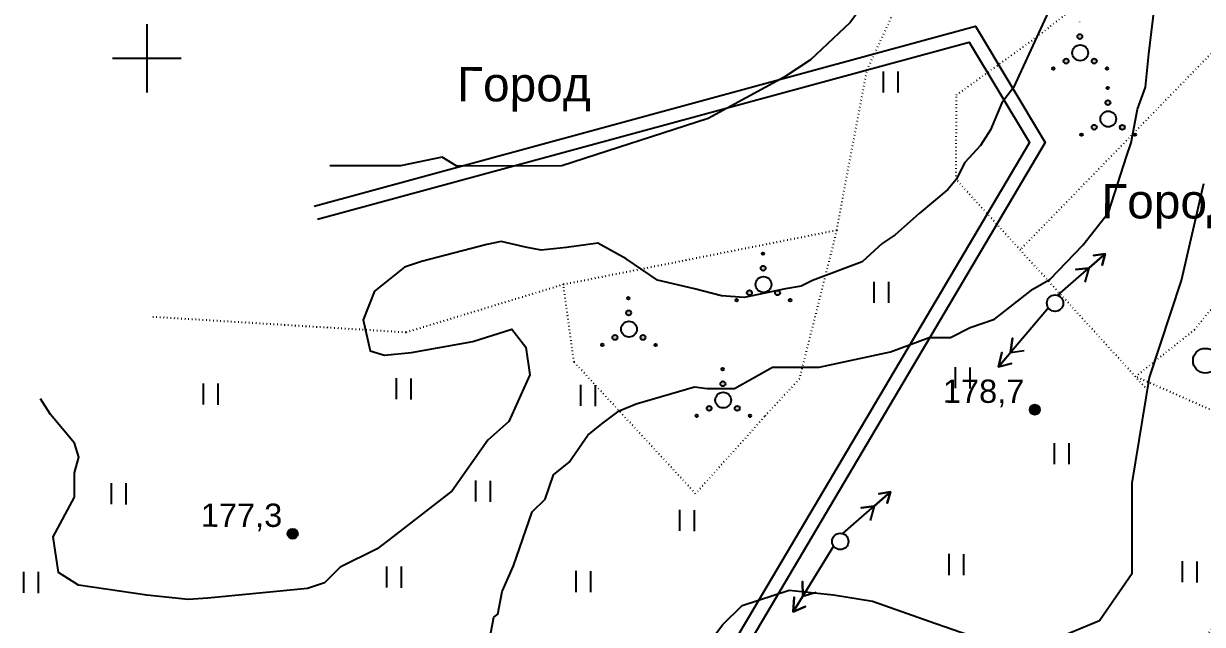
# Model space of a CAD drawing. Header units: millimetres. Extents: x 6243 to 9314, y 4730 to 7085.
# Drawn here: x 6782 to 6954, y 6517.4 to 6605.1 of the extents above; entities that cross this region are included whole.
import ezdxf

# ---------------------------------------------------------------- set-up
doc = ezdxf.new("R2010")
doc.units = ezdxf.units.MM
doc.header["$LTSCALE"] = 0.7
doc.linetypes.add('ACAD_ISO07W100', pattern=[3, 0, -3])
for name, color, linetype in [('відм', 14, 'Continuous'), ('горизонталі', 22, 'Continuous'), ('дерево', 7, 'Continuous'), ('кущ', 7, 'Continuous'), ('чорн', 255, 'Continuous')]:
    doc.layers.add(name, color=color, linetype=linetype)
doc.styles.get("Standard").update_dxf_attribs({"font": 'arial.ttf'})

msp = doc.modelspace()

# ---------------------------------------------------------------- hatches: boundary and pattern name
at = {"layer": 'відм', "ltscale": 0.2}
h = msp.add_hatch(color=32, dxfattribs=at)
h.dxf.hatch_style = 1
h.paths.add_polyline_path([(6930.31, 6548.72, 1), (6928.84, 6548.72, 1)])
h = msp.add_hatch(color=32, dxfattribs=at)
h.dxf.hatch_style = 1
h.paths.add_polyline_path([(6822.02, 6530.62, 1), (6820.55, 6530.62, 1)])
at = {"layer": 'кущ', "ltscale": 0.2}
h = msp.add_hatch(color=256, dxfattribs=at)
h.dxf.hatch_style = 1
h.paths.add_polyline_path([(6936.16, 6602.8), (6936.15, 6603.53, -0.133506), (6936.33, 6603.48, -0.764437)])
h.paths.add_polyline_path([(6936.16, 6602.8, -0.133506), (6935.98, 6602.85, -0.764437), (6936.15, 6603.53)])
h.paths.add_polyline_path([(6936.11, 6605.48, -0.133506), (6936.2, 6605.46, -0.764437), (6936.11, 6605.12)])
h.paths.add_polyline_path([(6936.11, 6605.48), (6936.11, 6605.12, -0.133506), (6936.02, 6605.14, -0.764437)])
h = msp.add_hatch(color=256, dxfattribs=at)
h.dxf.hatch_style = 1
h.paths.add_polyline_path([(6934.46, 6599.77), (6933.84, 6599.4, -0.133506), (6933.79, 6599.58, -0.764437)])
h.paths.add_polyline_path([(6934.46, 6599.77, -0.133506), (6934.51, 6599.58, -0.764437), (6933.84, 6599.4)])
h.paths.add_polyline_path([(6932.15, 6598.41, -0.133506), (6932.12, 6598.5, -0.764437), (6932.46, 6598.59)])
h.paths.add_polyline_path([(6932.15, 6598.41), (6932.46, 6598.59, -0.133506), (6932.49, 6598.5, -0.764437)])
h = msp.add_hatch(color=256, dxfattribs=at)
h.dxf.hatch_style = 1
h.paths.add_polyline_path([(6937.94, 6599.76), (6938.56, 6599.4, 0.133506), (6938.61, 6599.58, 0.764437)])
h.paths.add_polyline_path([(6937.94, 6599.76, 0.133506), (6937.89, 6599.58, 0.764437), (6938.56, 6599.4)])
h.paths.add_polyline_path([(6940.25, 6598.4, 0.133506), (6940.28, 6598.49, 0.764437), (6939.94, 6598.59)])
h.paths.add_polyline_path([(6940.25, 6598.4), (6939.94, 6598.59, 0.133506), (6939.91, 6598.49, 0.764437)])
h = msp.add_hatch(color=256, dxfattribs=at)
h.dxf.hatch_style = 1
h.paths.add_polyline_path([(6940.26, 6593.15), (6940.24, 6593.87, -0.133506), (6940.43, 6593.83, -0.764437)])
h.paths.add_polyline_path([(6940.26, 6593.15, -0.133506), (6940.07, 6593.19, -0.764437), (6940.24, 6593.87)])
h.paths.add_polyline_path([(6940.2, 6595.83, -0.133506), (6940.29, 6595.81, -0.764437), (6940.21, 6595.47)])
h.paths.add_polyline_path([(6940.2, 6595.83), (6940.21, 6595.47, -0.133506), (6940.12, 6595.49, -0.764437)])
h = msp.add_hatch(color=256, dxfattribs=at)
h.dxf.hatch_style = 1
h.paths.add_polyline_path([(6938.56, 6590.11), (6937.93, 6589.75, -0.133506), (6937.88, 6589.93, -0.764437)])
h.paths.add_polyline_path([(6938.56, 6590.11, -0.133506), (6938.61, 6589.93, -0.764437), (6937.93, 6589.75)])
h.paths.add_polyline_path([(6936.24, 6588.76, -0.133506), (6936.22, 6588.85, -0.764437), (6936.56, 6588.94)])
h.paths.add_polyline_path([(6936.24, 6588.76), (6936.56, 6588.94, -0.133506), (6936.58, 6588.85, -0.764437)])
h = msp.add_hatch(color=256, dxfattribs=at)
h.dxf.hatch_style = 1
h.paths.add_polyline_path([(6942.04, 6590.11), (6942.66, 6589.74, 0.133506), (6942.71, 6589.92, 0.764437)])
h.paths.add_polyline_path([(6942.04, 6590.11, 0.133506), (6941.99, 6589.93, 0.764437), (6942.66, 6589.74)])
h.paths.add_polyline_path([(6944.35, 6588.75, 0.133506), (6944.37, 6588.84, 0.764437), (6944.04, 6588.93)])
h.paths.add_polyline_path([(6944.35, 6588.75), (6944.04, 6588.93, 0.133506), (6944.01, 6588.84, 0.764437)])
h = msp.add_hatch(color=256, dxfattribs=at)
h.dxf.hatch_style = 1
h.paths.add_polyline_path([(6889.95, 6568.99), (6889.93, 6569.72, -0.133506), (6890.12, 6569.67, -0.764437)])
h.paths.add_polyline_path([(6889.95, 6568.99, -0.133506), (6889.76, 6569.04, -0.764437), (6889.93, 6569.72)])
h.paths.add_polyline_path([(6889.89, 6571.67, -0.133506), (6889.98, 6571.65, -0.764437), (6889.9, 6571.31)])
h.paths.add_polyline_path([(6889.89, 6571.67), (6889.9, 6571.31, -0.133506), (6889.81, 6571.34, -0.764437)])
h = msp.add_hatch(color=256, dxfattribs=at)
h.dxf.hatch_style = 1
h.paths.add_polyline_path([(6870.32, 6562.48), (6870.3, 6563.21, -0.133506), (6870.49, 6563.16, -0.764437)])
h.paths.add_polyline_path([(6870.32, 6562.48, -0.133506), (6870.14, 6562.53, -0.764437), (6870.3, 6563.21)])
h.paths.add_polyline_path([(6870.26, 6565.16, -0.133506), (6870.36, 6565.14, -0.764437), (6870.27, 6564.8)])
h.paths.add_polyline_path([(6870.26, 6565.16), (6870.27, 6564.8, -0.133506), (6870.18, 6564.82, -0.764437)])
h = msp.add_hatch(color=256, dxfattribs=at)
h.dxf.hatch_style = 1
h.paths.add_polyline_path([(6888.25, 6565.96), (6887.62, 6565.59, -0.133506), (6887.57, 6565.78, -0.764437)])
h.paths.add_polyline_path([(6888.25, 6565.96, -0.133506), (6888.3, 6565.77, -0.764437), (6887.62, 6565.59)])
h.paths.add_polyline_path([(6885.93, 6564.6, -0.133506), (6885.91, 6564.69, -0.764437), (6886.25, 6564.79)])
h.paths.add_polyline_path([(6885.93, 6564.6), (6886.25, 6564.79, -0.133506), (6886.27, 6564.69, -0.764437)])
h = msp.add_hatch(color=256, dxfattribs=at)
h.dxf.hatch_style = 1
h.paths.add_polyline_path([(6891.73, 6565.95), (6892.35, 6565.59, 0.133506), (6892.4, 6565.77, 0.764437)])
h.paths.add_polyline_path([(6891.73, 6565.95, 0.133506), (6891.68, 6565.77, 0.764437), (6892.35, 6565.59)])
h.paths.add_polyline_path([(6894.04, 6564.59, 0.133506), (6894.06, 6564.69, 0.764437), (6893.73, 6564.78)])
h.paths.add_polyline_path([(6894.04, 6564.59), (6893.73, 6564.78, 0.133506), (6893.7, 6564.69, 0.764437)])
h = msp.add_hatch(color=256, dxfattribs=at)
h.dxf.hatch_style = 1
h.paths.add_polyline_path([(6868.62, 6559.45), (6868, 6559.08, -0.133506), (6867.95, 6559.26, -0.764437)])
h.paths.add_polyline_path([(6868.62, 6559.45, -0.133506), (6868.67, 6559.26, -0.764437), (6868, 6559.08)])
h.paths.add_polyline_path([(6866.31, 6558.09, -0.133506), (6866.28, 6558.18, -0.764437), (6866.62, 6558.28)])
h.paths.add_polyline_path([(6866.31, 6558.09), (6866.62, 6558.28, -0.133506), (6866.64, 6558.18, -0.764437)])
h = msp.add_hatch(color=256, dxfattribs=at)
h.dxf.hatch_style = 1
h.paths.add_polyline_path([(6872.1, 6559.44), (6872.72, 6559.08, 0.133506), (6872.77, 6559.26, 0.764437)])
h.paths.add_polyline_path([(6872.1, 6559.44, 0.133506), (6872.05, 6559.26, 0.764437), (6872.72, 6559.08)])
h.paths.add_polyline_path([(6874.41, 6558.08, 0.133506), (6874.44, 6558.17, 0.764437), (6874.1, 6558.27)])
h.paths.add_polyline_path([(6874.41, 6558.08), (6874.1, 6558.27, 0.133506), (6874.07, 6558.17, 0.764437)])
h = msp.add_hatch(color=256, dxfattribs=at)
h.dxf.hatch_style = 1
h.paths.add_polyline_path([(6884.07, 6552.13), (6884.06, 6552.86, -0.133506), (6884.24, 6552.81, -0.764437)])
h.paths.add_polyline_path([(6884.07, 6552.13, -0.133506), (6883.89, 6552.18, -0.764437), (6884.06, 6552.86)])
h.paths.add_polyline_path([(6884.02, 6554.81, -0.133506), (6884.11, 6554.79, -0.764437), (6884.02, 6554.45)])
h.paths.add_polyline_path([(6884.02, 6554.81), (6884.02, 6554.45, -0.133506), (6883.93, 6554.48, -0.764437)])
h = msp.add_hatch(color=256, dxfattribs=at)
h.dxf.hatch_style = 1
h.paths.add_polyline_path([(6882.37, 6549.1), (6881.75, 6548.73, -0.133506), (6881.7, 6548.92, -0.764437)])
h.paths.add_polyline_path([(6882.37, 6549.1, -0.133506), (6882.42, 6548.92, -0.764437), (6881.75, 6548.73)])
h.paths.add_polyline_path([(6880.06, 6547.74, -0.133506), (6880.03, 6547.84, -0.764437), (6880.37, 6547.93)])
h.paths.add_polyline_path([(6880.06, 6547.74), (6880.37, 6547.93, -0.133506), (6880.4, 6547.83, -0.764437)])
h = msp.add_hatch(color=256, dxfattribs=at)
h.dxf.hatch_style = 1
h.paths.add_polyline_path([(6885.85, 6549.09), (6886.48, 6548.73, 0.133506), (6886.53, 6548.91, 0.764437)])
h.paths.add_polyline_path([(6885.85, 6549.09, 0.133506), (6885.8, 6548.91, 0.764437), (6886.48, 6548.73)])
h.paths.add_polyline_path([(6888.16, 6547.73, 0.133506), (6888.19, 6547.83, 0.764437), (6887.85, 6547.92)])
h.paths.add_polyline_path([(6888.16, 6547.73), (6887.85, 6547.92, 0.133506), (6887.83, 6547.83, 0.764437)])

# ---------------------------------------------------------------- linework, layer by layer
at = {"layer": 'відм', "color": 32, "ltscale": 0.2}
for centre in [(6929.58, 6548.72), (6821.28, 6530.62)]:
    msp.add_circle(centre, 0.733, dxfattribs=at)
at = {"layer": 'горизонталі', "color": 32}
for points in [[(6920.05, 6634.99), (6919.01, 6633.95), (6915.68, 6625.04), (6911.94, 6619.44), (6911.33, 6617.13), (6907.29, 6611.61), (6902.62, 6605.22), (6896.87, 6599.77), (6893.01, 6597.25), (6881.91, 6591.18), (6860.58, 6584.3), (6845.26, 6584.24), (6843.08, 6585.58), (6837.02, 6584.31), (6826.72, 6584.32)], [(6849.36, 6511.83), (6850.62, 6518.46), (6851.24, 6518.88), (6851.86, 6522.2), (6853.53, 6525.93), (6856.24, 6533.81), (6858.11, 6535.68), (6859.35, 6539.2), (6861.64, 6541.07), (6864.34, 6545.01), (6866.42, 6546.66), (6868.91, 6548.53), (6871.4, 6549.56), (6879.91, 6552.04), (6881.78, 6551.83), (6885.78, 6551.83), (6891.31, 6554.91), (6898.12, 6554.91), (6908.52, 6557.14), (6914.15, 6559.26), (6917.27, 6559.26), (6920.17, 6560.71), (6923.7, 6561.95), (6929.31, 6566.3), (6931.8, 6567.75), (6936.58, 6572.72), (6940.32, 6577.49), (6943.03, 6585.79), (6943.65, 6587.65), (6944.59, 6592.57), (6945.72, 6595.76), (6946.23, 6600.65), (6948.25, 6617.53)], [(6932.1, 6607.98), (6926.49, 6595.74), (6924.78, 6593.49), (6923.11, 6589.55), (6921.66, 6587.27), (6919.37, 6584.78), (6918.12, 6582.29), (6916.88, 6580.84), (6912.72, 6577.32), (6909.19, 6574.21), (6907.32, 6572.97), (6904.41, 6570.27), (6897.15, 6567.58), (6895.49, 6566.76), (6893.21, 6566.34), (6887.19, 6565.11), (6883.87, 6565.32), (6879.93, 6566.36), (6874.53, 6567.61), (6869.97, 6570.73), (6865.83, 6573.02), (6861.26, 6572.4), (6857.53, 6571.99), (6855.24, 6572.41), (6851.72, 6573.24), (6849.64, 6572.83), (6840.09, 6570.35), (6837.6, 6569.52), (6833.24, 6566), (6831.58, 6561.85), (6832.61, 6557.29), (6834.68, 6556.66), (6838.63, 6557.07), (6847.58, 6558.66), (6853.26, 6560.46), (6855.3, 6557.82), (6855.88, 6553.82), (6852.82, 6546.98), (6849.74, 6544.27), (6844.55, 6536.87), (6835.9, 6530.17), (6833.61, 6528.44), (6828.22, 6525.75), (6825.93, 6523.47), (6823.44, 6522.65), (6808.91, 6521.21), (6806.01, 6521.01), (6799.99, 6521.64), (6790.04, 6523.1), (6787.13, 6524.97), (6786.31, 6530.16), (6789.43, 6535.97), (6789.43, 6539.49), (6790.06, 6541.77), (6789.44, 6543.85), (6785.92, 6548), (6784.47, 6550.29)], [(6864.99, 6475.94), (6866.55, 6485.04), (6870.39, 6492.48), (6875.68, 6506.23), (6884.08, 6517.39), (6886.9, 6520.13), (6893.72, 6522.4), (6900.21, 6521.73), (6905.91, 6520.78), (6915.15, 6517.53), (6920.04, 6515.81), (6925.39, 6513.1), (6930.54, 6514.48), (6939, 6517.96), (6943.77, 6524.89), (6943.78, 6537.99), (6946.33, 6553.43), (6950.98, 6567.57), (6954.23, 6581.71)]]:
    msp.add_lwpolyline(points, dxfattribs=at)
at = {"layer": 'дерево', "color": 7, "ltscale": 0.2}
msp.add_circle((6954.47, 6555.87), 1.8, dxfattribs=at)
at = {"layer": 'кущ', "color": 7, "ltscale": 0.2}
for centre, radius in [((6936.15, 6603.16), 0.362), ((6936.2, 6600.79), 1.15), ((6934.15, 6599.58), 0.362), ((6938.25, 6599.58), 0.362), ((6932.3, 6598.5), 0.181), ((6940.1, 6598.49), 0.181), ((6940.2, 6595.65), 0.181), ((6940.25, 6593.51), 0.362), ((6940.3, 6591.13), 1.15), ((6936.4, 6588.85), 0.181), ((6938.25, 6589.93), 0.362), ((6942.35, 6589.92), 0.362), ((6944.19, 6588.84), 0.181), ((6889.9, 6571.49), 0.181), ((6889.99, 6566.98), 1.15), ((6889.94, 6569.36), 0.362), ((6870.27, 6564.98), 0.181), ((6886.09, 6564.69), 0.181), ((6887.94, 6565.78), 0.362), ((6892.04, 6565.77), 0.362), ((6893.88, 6564.69), 0.181), ((6870.31, 6562.84), 0.362), ((6870.36, 6560.47), 1.15), ((6868.31, 6559.26), 0.362), ((6872.41, 6559.26), 0.362), ((6866.46, 6558.18), 0.181), ((6874.25, 6558.17), 0.181), ((6884.02, 6554.63), 0.181), ((6884.06, 6552.5), 0.362), ((6884.11, 6550.12), 1.15), ((6882.06, 6548.92), 0.362), ((6886.16, 6548.91), 0.362), ((6880.22, 6547.83), 0.181), ((6888.01, 6547.83), 0.181)]:
    msp.add_circle(centre, radius, dxfattribs=at)
at = {"layer": 'чорн', "color": 7, "ltscale": 0.2, "transparency": 33554687}
for p, q in [((6799.99, 6604.99), (6799.99, 6594.99)), ((6794.99, 6599.99), (6804.99, 6599.99)), ((6794.99, 6599.99), (6794.99, 6599.99)), ((6794.99, 6599.99), (6799.99, 6599.99))]:
    msp.add_line(p, q, dxfattribs=at)
at = {"layer": 'чорн', "color": 7, "linetype": 'ACAD_ISO07W100', "ltscale": 0.2}
for points in [[(6946.03, 6551.6), (6918.12, 6582.29), (6918.14, 6594.63), (6929.85, 6603.08), (6961.57, 6628.09), (6974.84, 6647.79), (7002.18, 6641.28), (7027.96, 6646.52), (7049.45, 6649.27), (7057.25, 6649.26), (7095.89, 6653.46), (7122.31, 6653.43), (7162.89, 6656.53), (7205.17, 6654.24), (7241.25, 6650.03), (7254.26, 6647.17), (7268.48, 6641.17), (7295.35, 6641.14), (7324.49, 6636.65), (7345.63, 6631.51), (7369.67, 6629.2), (7378.69, 6624.52), (7376.96, 6633.32), (7385.43, 6642.52)], [(6800.86, 6562.29), (6837.84, 6560.03), (6860.78, 6567.01), (6900.67, 6574.92), (6905.11, 6598.29), (6913.75, 6616.97), (6863.91, 6617.02)], [(6975.16, 6524.72), (6955.39, 6516.68), (6944.41, 6504.67), (6942.5, 6495.95), (6947.26, 6484.32), (6974.55, 6491.87), (6976.13, 6506.7), (6986.72, 6513.95), (6975.16, 6524.72), (6975.17, 6533.28), (6959.35, 6546.88), (6944.26, 6553.55), (6952.9, 6560.39), (6966.95, 6577.78), (6973.74, 6583.49), (6955.27, 6600.64), (6927.44, 6572.04)], [(6900.67, 6574.92), (6895.21, 6553.19), (6890.13, 6547.71), (6880.08, 6536.46), (6862.34, 6555.69), (6860.78, 6567.01)]]:
    msp.add_lwpolyline(points, dxfattribs=at)
at = {"layer": 'чорн', "color": 7}
for points in [[(6824.41, 6578.42), (6920.95, 6604.66), (6931.11, 6587.72), (6864.99, 6475.94)], [(6824.93, 6576.5), (6920.02, 6602.34), (6928.8, 6587.71), (6863.27, 6476.96)]]:
    msp.add_lwpolyline(points, dxfattribs=at)
at = {"layer": 'чорн', "color": 7, "ltscale": 0.2}
for points in [[(6907.47, 6598.08), (6907.46, 6595.01)], [(6909.6, 6598.05), (6909.6, 6594.98)], [(6932.89, 6565.4), (6939.87, 6571.48), (6938.14, 6571.22), (6939.87, 6571.48), (6939.4, 6569.82), (6939.87, 6571.48), (6937.46, 6569.38), (6935.58, 6569.16), (6937.46, 6569.38), (6936.89, 6567.31)], [(6906.11, 6567.39), (6906.1, 6564.32)], [(6908.24, 6567.36), (6908.24, 6564.29)], [(6931.57, 6563.57), (6924.29, 6554.97), (6924.78, 6557.08), (6924.29, 6554.97), (6926.18, 6555.47), (6924.29, 6554.97), (6926.04, 6557.04), (6926.31, 6559.16), (6926.04, 6557.04), (6928.04, 6557.34)], [(6917.95, 6554.92), (6917.95, 6551.84)], [(6920.09, 6554.88), (6920.09, 6551.81)], [(6808.21, 6552.55), (6808.2, 6549.48)], [(6836.41, 6553.31), (6836.41, 6550.24)], [(6838.55, 6553.28), (6838.55, 6550.21)], [(6810.35, 6552.52), (6810.34, 6549.45)], [(6863.29, 6552.35), (6863.29, 6549.28)], [(6865.43, 6552.32), (6865.43, 6549.25)], [(6932.4, 6543.85), (6932.4, 6540.78)], [(6934.54, 6543.82), (6934.53, 6540.75)], [(6794.79, 6538.01), (6794.79, 6534.94)], [(6796.93, 6537.98), (6796.92, 6534.91)], [(6847.95, 6538.37), (6847.95, 6535.3)], [(6850.09, 6538.34), (6850.08, 6535.27)], [(6901.55, 6530.64), (6908.53, 6536.72), (6906.8, 6536.46), (6908.53, 6536.72), (6908.06, 6535.06), (6908.53, 6536.72), (6906.12, 6534.62), (6904.24, 6534.39), (6906.12, 6534.62), (6905.55, 6532.55)], [(6877.71, 6534.09), (6877.71, 6531.02)], [(6879.85, 6534.06), (6879.85, 6530.99)], [(6900.22, 6528.8), (6894.33, 6519.21), (6894.49, 6521.37), (6894.33, 6519.21), (6896.12, 6519.99), (6894.33, 6519.21), (6895.75, 6521.52), (6895.69, 6523.65), (6895.75, 6521.52), (6897.68, 6522.12)], [(6917.04, 6527.67), (6917.04, 6524.6)], [(6919.18, 6527.64), (6919.17, 6524.57)], [(6782.02, 6525.07), (6782.01, 6522)], [(6784.16, 6525.04), (6784.15, 6521.97)], [(6834.96, 6525.86), (6834.96, 6522.79)], [(6837.1, 6525.82), (6837.1, 6522.75)], [(6862.6, 6525.19), (6862.6, 6522.12)], [(6864.74, 6525.16), (6864.74, 6522.08)], [(6951.09, 6526.62), (6951.09, 6523.55)], [(6953.23, 6526.59), (6953.22, 6523.52)]]:
    msp.add_lwpolyline(points, dxfattribs=at)
for centre in [(6932.54, 6564.26), (6901.19, 6529.5)]:
    msp.add_circle(centre, 1.2, dxfattribs=at)

# ---------------------------------------------------------------- texts
at = {"layer": 'чорн', "color": 7, "ltscale": 0.2, "char_height": 5, "attachment_point": 1, "rotation": 359.9325}
for insert in [(6845.28, 6598.71), (6939.28, 6581.63)]:
    msp.add_mtext_dynamic_manual_height_columns('Город', width=3.2084, gutter_width=12.5, heights=[0], dxfattribs=dict(at, insert=insert))
at = {"layer": 'чорн', "color": 32, "ltscale": 0.2, "char_height": 3.4, "attachment_point": 1, "rotation": 359.9325}
for s, insert in [('178,7', (6916.17, 6553.12)), ('177,3', (6807.88, 6535.03))]:
    msp.add_mtext_dynamic_manual_height_columns(s, width=2.4374, gutter_width=12.5, heights=[0], dxfattribs=dict(at, insert=insert))

doc.saveas('drawing.dxf')
